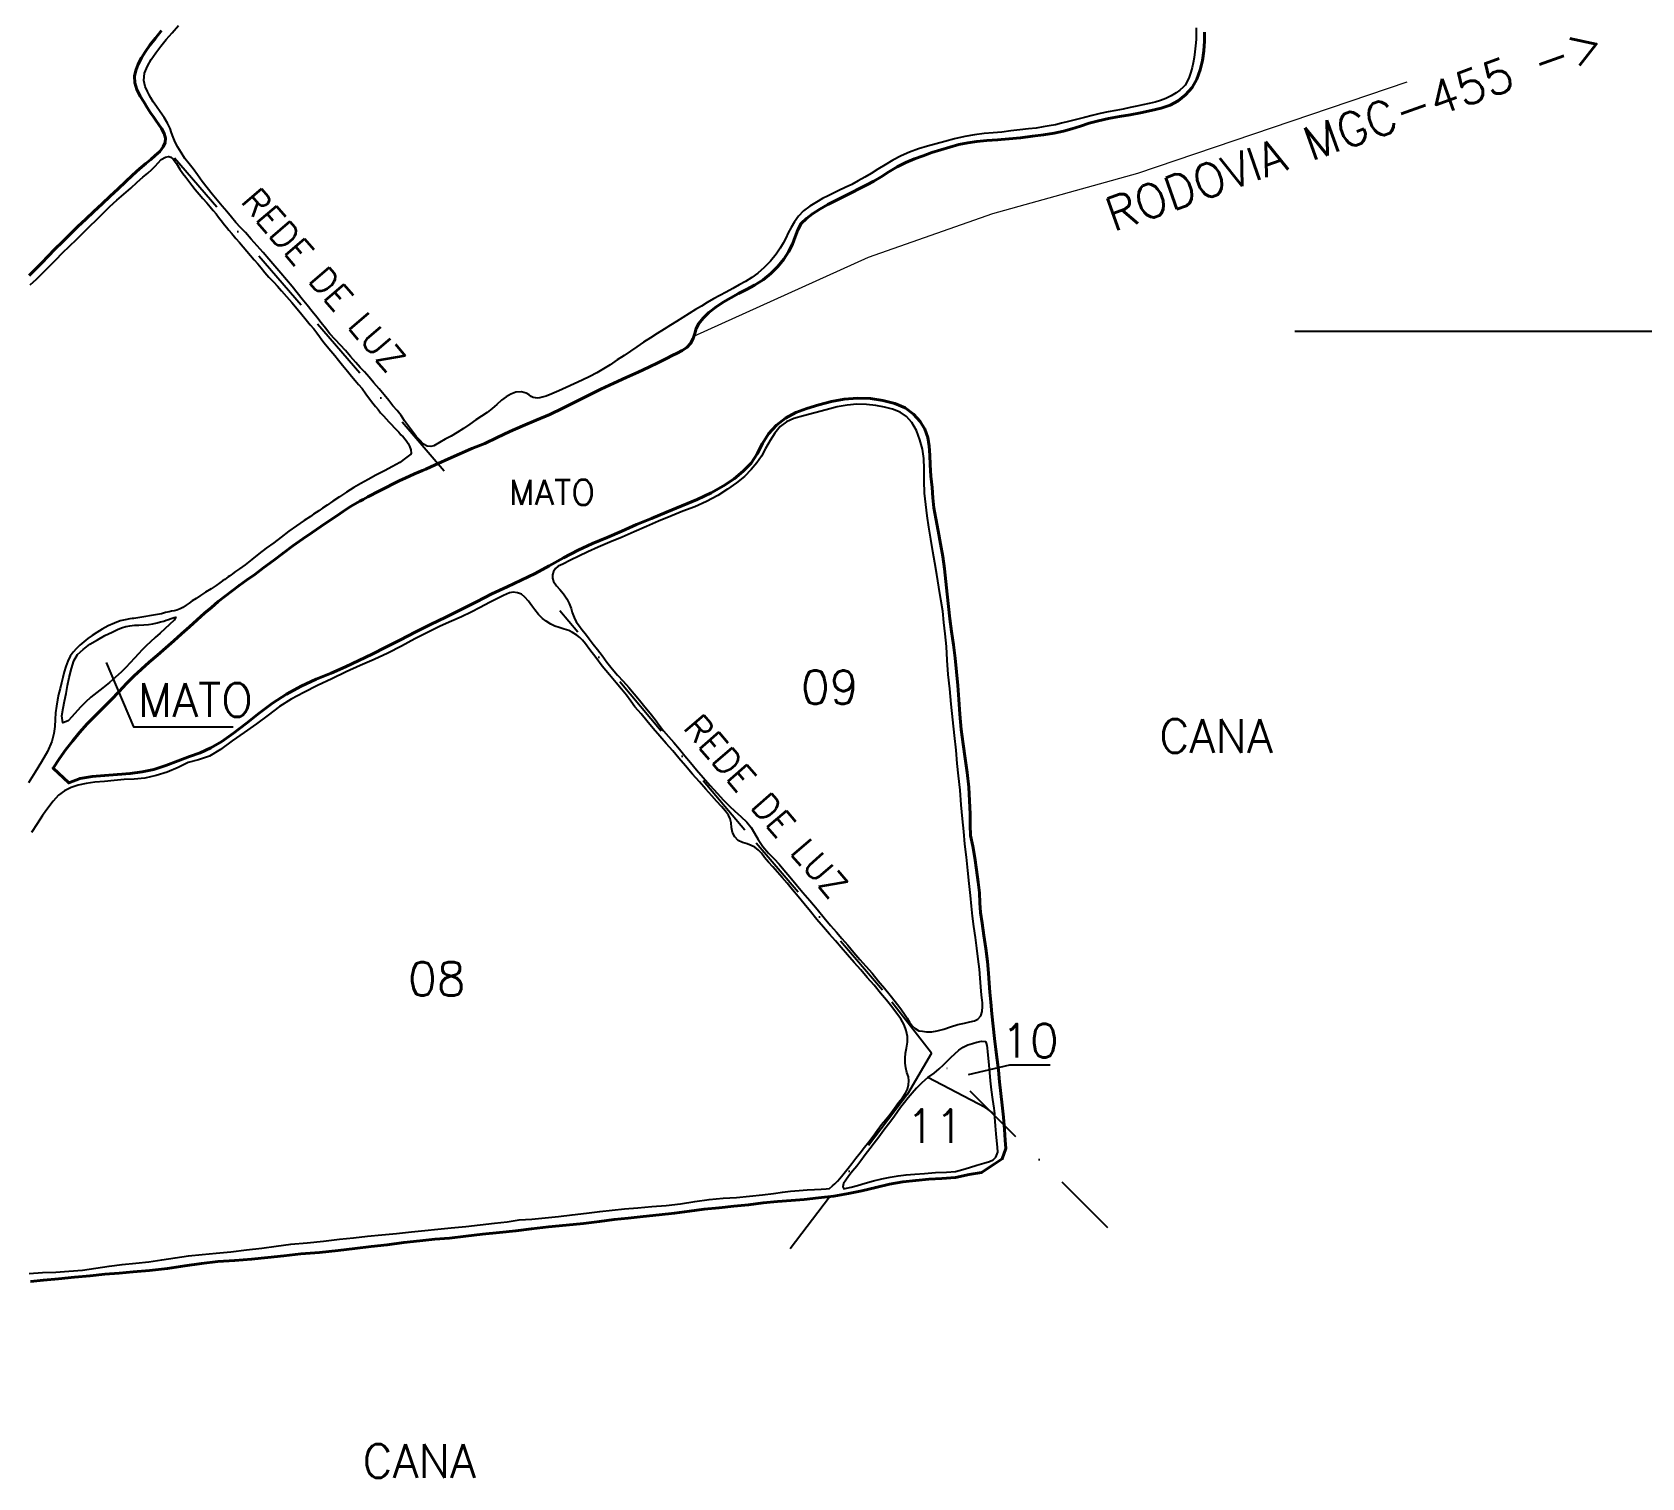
# Model space of a CAD drawing. Header units: inches. Extents: x 752207 to 755177, y 7820271 to 7822371.
# Drawn here: x 753943 to 754566, y 7821256 to 7821816 of the extents above; entities that cross this region are included whole.
import ezdxf
from ezdxf.enums import TextEntityAlignment as Align

# ---------------------------------------------------------------- set-up
doc = ezdxf.new("R2010")
doc.units = ezdxf.units.IN
doc.header["$MEASUREMENT"] = 0
doc.linetypes.add('DASHDOT', pattern=[1, 0.5, -0.25, 0, -0.25])
doc.linetypes.add('LIN0', pattern=[0])
doc.layers.add('0114001078', color=1, linetype='Continuous', lineweight=40)
for name, color, linetype in [('0114001078001', 5, 'Continuous'), ('0114001078002', 5, 'Continuous'), ('0114001078008', 5, 'Continuous'), ('0114001078009', 5, 'Continuous'), ('0114001078010', 5, 'Continuous'), ('0114001078011', 5, 'Continuous'), ('ESTRADA', 1, 'LIN0'), ('MATO', 3, 'Continuous'), ('REDE_DE_LUZ', 6, 'DASHDOT'), ('TEXTO', 7, 'Continuous')]:
    doc.layers.add(name, color=color, linetype=linetype)
doc.styles.add('SIMPLEX', font='simplex', dxfattribs={"height": 0.2})

msp = doc.modelspace()

# ---------------------------------------------------------------- linework, layer by layer
at = {"color": 8}
msp.add_lwpolyline([(754431.42, 7821700), (754597.42, 7821700)], dxfattribs=at)
at = {"elevation": 652.41}
msp.add_lwpolyline([(754305.15, 7821412.2), (754321.17, 7821416.03)], dxfattribs=at)
at = {"layer": '0114001078'}
for points in [[(753941.43, 7821721.57), (753943.85, 7821724.05), (753946.28, 7821726.51), (753948.75, 7821729.09), (753951.4, 7821731.85), (753954.28, 7821734.66), (753957.23, 7821737.55), (753960.23, 7821740.53), (753963.32, 7821743.48), (753966.46, 7821746.42), (753969.62, 7821749.37), (753972.77, 7821752.32), (753975.85, 7821755.17), (753978.73, 7821757.88), (753981.42, 7821760.48), (753984.16, 7821762.89), (753986.6, 7821764.98), (753988.46, 7821766.58), (753990.2, 7821768.09), (753991.95, 7821769.67), (753993.28, 7821771.39), (753994.04, 7821773.06), (753994.22, 7821774.79), (753993.71, 7821776.58), (753992.62, 7821778.53), (753991.44, 7821780.2), (753990.58, 7821781.53), (753989.49, 7821783.01), (753988.45, 7821784.6), (753987.13, 7821786.63), (753985.78, 7821788.8), (753984.41, 7821791.07), (753983.12, 7821793.61), (753982.34, 7821796.19), (753982.25, 7821798.76), (753982.7, 7821801), (753983.61, 7821803.38), (753984.92, 7821805.9), (753986.39, 7821808.3), (753988.18, 7821810.82), (753990.29, 7821813.55), (753992.69, 7821816.41)], [(754396.46, 7821815.84), (754396.51, 7821812.28), (754396.24, 7821808.63), (754395.76, 7821804.91), (754394.84, 7821801.2), (754393.49, 7821797.68), (754391.68, 7821794.43), (754389.1, 7821791.52), (754386.24, 7821789.23), (754383.17, 7821787.6), (754379.68, 7821786.38), (754375.83, 7821785.43), (754371.76, 7821784.55), (754367.65, 7821783.83), (754363.52, 7821783.13), (754359.36, 7821782.34), (754355.39, 7821781.5), (754351.78, 7821780.57), (754348.44, 7821779.41), (754345.12, 7821778.38), (754341.84, 7821777.48), (754338.26, 7821776.7), (754334.19, 7821776.12), (754329.84, 7821775.53), (754325.31, 7821774.97), (754320.79, 7821774.49), (754316.36, 7821774.12), (754312.15, 7821773.82), (754308.4, 7821773.5), (754304.89, 7821773.02), (754301.36, 7821772.31), (754297.83, 7821771.29), (754294.34, 7821770.26), (754290.93, 7821769.19), (754287.6, 7821767.99), (754284.23, 7821766.78), (754280.83, 7821765.37), (754277.5, 7821763.66), (754274.33, 7821761.73), (754271.33, 7821759.82), (754268.48, 7821758.13), (754265.73, 7821756.69), (754262.92, 7821755.27), (754259.94, 7821753.75), (754256.84, 7821752.19), (754253.75, 7821750.65), (754250.69, 7821749.05), (754247.54, 7821747.31), (754244.71, 7821745.54), (754242.38, 7821743.74), (754240.36, 7821741.74), (754239, 7821739.33), (754238.05, 7821736.57), (754236.93, 7821733.72), (754235.46, 7821730.81), (754233.59, 7821727.91), (754231.29, 7821725.08), (754228.63, 7821722.35), (754225.61, 7821719.92), (754222.3, 7821717.9), (754219.11, 7821716.23), (754216.04, 7821714.63), (754213.1, 7821713.02), (754210.17, 7821711.26), (754207.28, 7821709.35), (754204.58, 7821707.27), (754202.34, 7821705.1), (754200.73, 7821702.99), (754199.7, 7821701.04), (754199.12, 7821699.15), (754198.52, 7821697.22), (754197.52, 7821695.34), (754196.02, 7821693.74), (754194.21, 7821692.53), (754192.32, 7821691.59), (754190.42, 7821690.67), (754188.12, 7821689.5), (754185.1, 7821687.96), (754181.39, 7821686.17), (754177.15, 7821684.19), (754172.61, 7821682.08), (754167.78, 7821679.87), (754162.79, 7821677.55), (754157.83, 7821675.1), (754152.96, 7821672.67), (754148.04, 7821670.26), (754142.96, 7821667.85), (754137.68, 7821665.53), (754132.5, 7821663.36), (754127.52, 7821661.15), (754122.68, 7821658.83), (754117.78, 7821656.62), (754112.84, 7821654.56), (754108.17, 7821652.59), (754103.78, 7821650.67), (754099.81, 7821648.87), (754096.88, 7821647.52), (754094.95, 7821646.68), (754093.68, 7821646.14), (754090.59, 7821644.84), (754086.96, 7821643.15), (754084.91, 7821642.19), (754077.06, 7821638.25), (754072.49, 7821635.85), (754070.77, 7821634.94), (754069.38, 7821634.18), (754065.88, 7821632.12), (754063.15, 7821630.4), (754060.51, 7821628.58), (754057.6, 7821626.6), (754054.4, 7821624.44), (754051.01, 7821622.1), (754047.37, 7821619.63), (754043.55, 7821616.95), (754039.71, 7821614.16), (754036, 7821611.3), (754032.3, 7821608.49), (754028.78, 7821605.88), (754025.6, 7821603.66), (754022.66, 7821601.63), (754019.95, 7821599.51), (754017.33, 7821597.41), (754014.64, 7821595.33), (754011.98, 7821593.1), (754009.35, 7821590.86), (754006.47, 7821588.31), (754003.45, 7821585.59), (754000.45, 7821582.88), (753997.41, 7821580.2), (753994.29, 7821577.44), (753991.09, 7821574.66), (753987.89, 7821571.93), (753984.85, 7821569.15), (753981.89, 7821566.53), (753979.13, 7821563.68), (753976.28, 7821560.54), (753973.15, 7821557.36), (753970.04, 7821554.22), (753966.98, 7821551.14), (753963.89, 7821548.01), (753960.95, 7821544.72), (753958.24, 7821541.36), (753955.61, 7821538.02), (753953.1, 7821534.56), (753950.65, 7821530.91), (753956.72, 7821525.17), (753961.13, 7821526.86), (753965.74, 7821527.56), (753970.61, 7821527.95), (753975.55, 7821528.44), (753980.53, 7821528.74), (753985.15, 7821529.39), (753989.65, 7821530.34), (753994.28, 7821531.86), (753999.08, 7821533.67), (754003.54, 7821535.42), (754007.56, 7821536.83), (754011.69, 7821538.67), (754015.99, 7821541.17), (754020.59, 7821544.35), (754025.47, 7821548.15), (754030.48, 7821552.15), (754035.65, 7821556.02), (754041.11, 7821559.5), (754046.77, 7821562.56), (754052.57, 7821565.26), (754058.37, 7821567.62), (754063.84, 7821570.06), (754069.04, 7821572.57), (754074.18, 7821575.02), (754079.53, 7821577.68), (754085.14, 7821580.55), (754090.91, 7821583.53), (754096.81, 7821586.48), (754102.76, 7821589.33), (754108.68, 7821592.25), (754114.63, 7821595.28), (754120.58, 7821598.35), (754126.43, 7821601.01), (754131.93, 7821603.58), (754137.3, 7821606.27), (754142.8, 7821609.15), (754148.33, 7821612.26), (754153.94, 7821615.26), (754159.58, 7821617.82), (754165.23, 7821620.16), (754170.89, 7821622.6), (754176.55, 7821625.19), (754182.33, 7821627.58), (754188.18, 7821630.02), (754194.13, 7821632.45), (754200.01, 7821634.88), (754205.47, 7821637.41), (754210.23, 7821640.2), (754214.34, 7821642.84), (754217.86, 7821645.81), (754220.99, 7821648.94), (754223.34, 7821652.62), (754225.37, 7821656.55), (754227.72, 7821660.35), (754230.72, 7821663.69), (754234.3, 7821666.42), (754238.31, 7821668.57), (754242.57, 7821670.16), (754247.15, 7821671.51), (754252.01, 7821672.83), (754257.01, 7821673.77), (754262.13, 7821674.13), (754267.17, 7821674.04), (754272, 7821673.26), (754276.54, 7821672.11), (754280.56, 7821670.37), (754283.85, 7821667.95), (754286.41, 7821665.06), (754288.22, 7821662.11), (754289.41, 7821658.94), (754289.92, 7821655.56), (754290.15, 7821652.08), (754290.23, 7821648.26), (754290.56, 7821643.91), (754291, 7821639.49), (754291.3, 7821635.57), (754291.73, 7821631.68), (754292.46, 7821627.47), (754293.37, 7821622.7), (754294.27, 7821617.76), (754295.19, 7821612.8), (754295.76, 7821607.97), (754296.3, 7821603.14), (754296.89, 7821598.18), (754297.31, 7821593.46), (754297.86, 7821588.64), (754298.58, 7821583.78), (754299.36, 7821578.61), (754299.95, 7821573.42), (754300.47, 7821568.21), (754300.92, 7821562.92), (754301.32, 7821557.43), (754301.78, 7821551.73), (754302.32, 7821545.87), (754303, 7821540.17), (754303.8, 7821534.65), (754304.61, 7821529.23), (754305.26, 7821523.52), (754305.53, 7821518.14), (754305.8, 7821513.13), (754305.77, 7821508.78), (754305.94, 7821504.79), (754306.79, 7821500.7), (754307.62, 7821496.17), (754308.25, 7821491.44), (754308.91, 7821486.75), (754309.34, 7821482.55), (754309.48, 7821478.66), (754309.73, 7821474.97), (754310.43, 7821470.84), (754311.09, 7821466.08), (754311.79, 7821461.08), (754312.42, 7821456.05), (754312.85, 7821451.49), (754313.1, 7821447.58), (754313.36, 7821444.08), (754313.75, 7821440.19), (754314.16, 7821435.77), (754314.69, 7821431.01), (754315.24, 7821426.24), (754315.7, 7821421.94), (754316.19, 7821417.98), (754316.68, 7821413.89), (754317.18, 7821409.42), (754317.65, 7821404.92), (754318.12, 7821400.35), (754318.6, 7821395.69), (754319.05, 7821390.96), (754319.34, 7821386.86), (754319.53, 7821383.56), (754318.18, 7821379.55), (754315.41, 7821377.78), (754310.21, 7821374.29), (754305.33, 7821373.46), (754300.04, 7821372.4), (754294.77, 7821371.91), (754289.69, 7821371.66), (754284.67, 7821371.26), (754279.67, 7821370.65), (754274.53, 7821369.79), (754269.23, 7821368.49), (754263.86, 7821367.15), (754258.67, 7821366.15), (754252.93, 7821365.16), (754247.06, 7821364.52), (754241.48, 7821363.9), (754236.43, 7821363.47), (754231.22, 7821363.09), (754225.6, 7821362.51), (754219.91, 7821361.82), (754214.25, 7821361.22), (754208.52, 7821360.65), (754202.78, 7821360.05), (754197.08, 7821359.33), (754191.3, 7821358.57), (754185.29, 7821357.88), (754179.11, 7821357.25), (754173.31, 7821356.59), (754167.92, 7821356.04), (754162.3, 7821355.37), (754156.04, 7821354.61), (754149.36, 7821353.92), (754142.5, 7821353.25), (754135.97, 7821352.52), (754129.79, 7821351.7), (754123.56, 7821351.09), (754116.98, 7821350.36), (754110.45, 7821349.6), (754104.2, 7821348.93), (754098.44, 7821348.44), (754092.73, 7821347.87), (754086.52, 7821347.13), (754080.03, 7821346.33), (754073.82, 7821345.6), (754067.54, 7821344.88), (754060.99, 7821344.13), (754053.85, 7821343.37), (754046.64, 7821342.76), (754040.03, 7821342.09), (754033.79, 7821341.36), (754027.54, 7821340.68), (754020.98, 7821340.25), (754014.41, 7821339.77), (754008.11, 7821339.11), (754001.7, 7821338.18), (753994.94, 7821337.16), (753988.02, 7821336.39), (753981.73, 7821335.84), (753976.26, 7821335.38), (753970.73, 7821334.88), (753965.01, 7821334.34), (753958.92, 7821333.73), (753952.72, 7821333.11), (753946.9, 7821332.64), (753941.98, 7821332.03)]]:
    msp.add_lwpolyline(points, dxfattribs=at)
at = {"layer": '0114001078001'}
msp.add_lwpolyline([(754393.25, 7821817.44), (754393.26, 7821815.25), (754393.21, 7821812.99), (754393.05, 7821810.58), (754392.81, 7821808.21), (754392.52, 7821805.97), (754392.13, 7821803.95), (754391.72, 7821802.12), (754391.21, 7821800.39), (754390.54, 7821798.46), (754389.75, 7821796.66), (754388.99, 7821795.35), (754388.17, 7821794.5), (754386.99, 7821793.41), (754385.46, 7821792.31), (754383.61, 7821791.17), (754381.55, 7821790.2), (754379.48, 7821789.41), (754377.34, 7821788.78), (754375.05, 7821788.22), (754372.66, 7821787.67), (754370.23, 7821787.13), (754367.71, 7821786.6), (754365.01, 7821786.05), (754362.14, 7821785.51), (754359.17, 7821784.93), (754356.09, 7821784.35), (754353.01, 7821783.59), (754349.97, 7821782.8), (754346.94, 7821781.98), (754343.86, 7821781.24), (754341.17, 7821780.56), (754338.74, 7821779.94), (754336.39, 7821779.51), (754334.06, 7821779.15), (754331.34, 7821778.68), (754328.34, 7821778.35), (754325.02, 7821778.03), (754321.52, 7821777.57), (754318.02, 7821777.15), (754314.64, 7821776.79), (754311.17, 7821776.65), (754307.47, 7821776.13), (754303.66, 7821775.38), (754299.75, 7821774.48), (754296, 7821773.54), (754292.58, 7821772.53), (754289.24, 7821771.66), (754285.76, 7821770.71), (754282.26, 7821769.36), (754278.99, 7821767.89), (754275.82, 7821766.25), (754272.8, 7821764.49), (754270.02, 7821762.74), (754267.45, 7821761.13), (754264.93, 7821759.66), (754262.43, 7821758.22), (754259.91, 7821756.87), (754257.33, 7821755.67), (754254.92, 7821754.56), (754252.81, 7821753.55), (754250.78, 7821752.51), (754248.61, 7821751.37), (754246.2, 7821750.03), (754243.64, 7821748.49), (754241.25, 7821746.65), (754239.24, 7821744.53), (754237.68, 7821742.34), (754236.4, 7821740.21), (754235.34, 7821738.15), (754234.38, 7821736.12), (754233.35, 7821734.13), (754232.17, 7821732.14), (754230.6, 7821729.81), (754228.4, 7821727.16), (754226.02, 7821724.67), (754223.59, 7821722.54), (754221.18, 7821720.81), (754218.81, 7821719.34), (754216.37, 7821717.98), (754213.84, 7821716.6), (754211.3, 7821715.18), (754208.84, 7821713.83), (754206.42, 7821712.53), (754203.93, 7821711.14), (754201.69, 7821709.73), (754199.41, 7821708.41), (754196.93, 7821706.93), (754194.49, 7821705.33), (754192.1, 7821703.79), (754189.69, 7821702.34), (754187.27, 7821700.77), (754184.63, 7821699.09), (754181.95, 7821697.41), (754179.32, 7821695.73), (754176.69, 7821694.04), (754174.2, 7821692.3), (754171.73, 7821690.64), (754169.1, 7821688.9), (754166.43, 7821687.07), (754163.75, 7821685.44), (754161.23, 7821683.9), (754158.51, 7821682.54), (754155.51, 7821681.09), (754152.38, 7821679.66), (754149.33, 7821678.18), (754146.43, 7821676.91), (754143.74, 7821675.81), (754141.62, 7821674.9), (754140.09, 7821674.45), (754139.13, 7821674.18), (754138.22, 7821674.14), (754137.42, 7821674.19), (754136.56, 7821674.42), (754135.81, 7821674.7), (754134.96, 7821675.42), (754133.88, 7821676), (754132.01, 7821676.55), (754129.9, 7821676.4), (754127.86, 7821675.66), (754126.07, 7821674.65), (754124.24, 7821673.28), (754122.46, 7821671.7), (754120.72, 7821670.09), (754118.68, 7821668.61), (754116.58, 7821667.19), (754114.36, 7821665.68), (754112.05, 7821664.03), (754109.64, 7821662.34), (754107.17, 7821660.81), (754104.77, 7821659.45), (754102.5, 7821658.19), (754098.12, 7821655.62), (754096.96, 7821655.41), (754095.51, 7821655.48), (754094.1, 7821656.36), (754092.64, 7821657.83), (754091.28, 7821659.31), (754089.79, 7821661.18), (754088.29, 7821663.23), (754086.79, 7821665.37), (754085.5, 7821667.4), (754083.94, 7821669.29), (754082.23, 7821671.17), (754080.65, 7821673.21), (754078.87, 7821675.42), (754076.87, 7821677.71), (754074.91, 7821680.02), (754073.08, 7821682.24), (754071.22, 7821684.28), (754069.54, 7821686.04), (754067.91, 7821687.89), (754065.88, 7821690.29), (754063.92, 7821692.56), (754061.99, 7821694.69), (754059.84, 7821696.83), (754057.87, 7821698.96), (754056.16, 7821701.16), (754054.46, 7821703.33), (754052.79, 7821705.44), (754051, 7821707.72), (754049.08, 7821710.1), (754047.11, 7821712.46), (754045.17, 7821714.84), (754043.19, 7821717.39), (754041.04, 7821719.9), (754038.85, 7821722.47), (754036.54, 7821725.24), (754034.25, 7821727.92), (754031.96, 7821730.46), (754029.65, 7821733.03), (754027.33, 7821735.65), (754025.13, 7821738.2), (754023.23, 7821740.18), (754021.44, 7821742.09), (754019.71, 7821744.2), (754017.89, 7821746.41), (754016.11, 7821748.51), (754014.25, 7821750.78), (754012.32, 7821753.16), (754010.39, 7821755.59), (754008.45, 7821758.04), (754006.57, 7821760.59), (754004.96, 7821762.85), (754003.4, 7821764.81), (754001.68, 7821766.97), (754000.2, 7821769.23), (753999.02, 7821771.36), (753997.97, 7821773.29), (753997.2, 7821775.19), (753996.5, 7821776.86), (753995.95, 7821778.52), (753995.02, 7821780.54), (753993.67, 7821782.79), (753992.19, 7821784.95), (753990.65, 7821786.98), (753989.37, 7821788.89), (753988.48, 7821790.44), (753987.88, 7821791.53), (753987.2, 7821792.85), (753986.32, 7821794.78), (753985.83, 7821797.13), (753986.04, 7821799.91), (753987.19, 7821802.62), (753988.67, 7821805.21), (753990.44, 7821807.83), (753992.37, 7821810.41), (753994.45, 7821812.96), (753996.72, 7821815.6), (753999.28, 7821818.38)], dxfattribs=at)
at = {"layer": '0114001078002'}
msp.add_lwpolyline([(753941.81, 7821717.97), (753944.21, 7821720.25), (753946.64, 7821722.64), (753949.11, 7821725.13), (753951.73, 7821727.73), (753954.38, 7821730.36), (753957.07, 7821732.92), (753959.69, 7821735.54), (753962.34, 7821738.08), (753964.92, 7821740.65), (753967.54, 7821743.21), (753970.11, 7821745.79), (753972.69, 7821748.3), (753975.31, 7821750.77), (753978.03, 7821753.15), (753980.75, 7821755.48), (753983.26, 7821757.7), (753985.44, 7821759.67), (753987.34, 7821761.28), (753988.96, 7821762.69), (753990.23, 7821763.98), (753991.32, 7821765.24), (753992.54, 7821766.58), (753994.22, 7821767.48), (753995.33, 7821767.65), (753995.53, 7821767.63), (753996.27, 7821767.43), (753997.2, 7821766.68), (753998.49, 7821764.97), (753999.74, 7821762.84), (754000.92, 7821761.14), (754002.09, 7821759.62), (754003.28, 7821758.12), (754004.41, 7821756.6), (754005.73, 7821754.97), (754007.25, 7821753.14), (754008.66, 7821751.44), (754010.16, 7821749.78), (754011.49, 7821748.18), (754012.7, 7821746.75), (754013.78, 7821745.44), (754014.75, 7821744.22), (754015.78, 7821742.87), (754017.06, 7821741.24), (754017.83, 7821740.31), (754018.77, 7821739.15), (754019.76, 7821738), (754020.45, 7821737.22), (754021.43, 7821735.98), (754022.9, 7821734.39), (754024.3, 7821732.71), (754025.71, 7821731.02), (754027.12, 7821729.34), (754028.51, 7821727.63), (754029.9, 7821726.06), (754031.18, 7821724.52), (754032.65, 7821722.81), (754034.2, 7821720.99), (754035.95, 7821719.13), (754037.53, 7821717.42), (754039.16, 7821715.61), (754041.01, 7821713.51), (754043.06, 7821711.16), (754045.12, 7821708.7), (754046.96, 7821706.46), (754048.64, 7821704.4), (754050.17, 7821702.55), (754051.59, 7821700.9), (754052.78, 7821699.37), (754053.86, 7821697.98), (754054.7, 7821696.75), (754055.68, 7821695.55), (754056.83, 7821694.1), (754058.2, 7821692.47), (754059.7, 7821690.65), (754061.19, 7821688.85), (754062.78, 7821686.89), (754064.63, 7821684.63), (754066.17, 7821682.68), (754067.64, 7821680.93), (754068.98, 7821679.44), (754070.36, 7821677.85), (754071.81, 7821675.83), (754073.18, 7821673.88), (754074.46, 7821672.17), (754075.47, 7821670.9), (754076.51, 7821669.71), (754077.5, 7821668.48), (754078.64, 7821667.23), (754079.64, 7821666.09), (754080.73, 7821664.93), (754081.75, 7821663.87), (754082.69, 7821662.8), (754083.56, 7821661.96), (754084.53, 7821660.9), (754085.38, 7821659.97), (754086.16, 7821659.09), (754086.98, 7821658.27), (754087.63, 7821657.36), (754088.2, 7821656.6), (754088.68, 7821655.54), (754089.17, 7821654.1), (754089.33, 7821652.83), (754089.25, 7821652.44), (754087.14, 7821650.9), (754084.9, 7821649.21), (754082.1, 7821647.59), (754078.93, 7821646.01), (754075.66, 7821644.27), (754072.66, 7821642.6), (754069.89, 7821641.13), (754067.06, 7821639.56), (754064.23, 7821637.74), (754061.51, 7821635.93), (754059.01, 7821634.25), (754056.77, 7821632.71), (754054.94, 7821631.46), (754053.55, 7821630.49), (754052.51, 7821629.88), (754051.53, 7821629.15), (754050.3, 7821628.31), (754047.92, 7821626.69), (754044.98, 7821624.74), (754041.94, 7821622.61), (754039, 7821620.34), (754036.16, 7821618.1), (754033.2, 7821615.98), (754030.31, 7821613.8), (754027.58, 7821611.65), (754025.02, 7821609.63), (754022.91, 7821608.06), (754021.3, 7821606.97), (754020.2, 7821606.05), (754019.54, 7821605.64), (754019.05, 7821605.35), (754018.5, 7821604.87), (754017.86, 7821604.46), (754017.17, 7821603.9), (754016.28, 7821603.33), (754015.2, 7821602.65), (754013.81, 7821601.64), (754011.9, 7821600.33), (754009.72, 7821598.95), (754007.77, 7821597.68), (754006.05, 7821596.6), (754004.58, 7821595.65), (754003.37, 7821594.79), (754002.2, 7821593.99), (754000.94, 7821593.09), (753999.83, 7821592.49), (753998.63, 7821592.04), (753997.49, 7821591.79), (753996.57, 7821591.58), (753995.56, 7821591.4), (753994.15, 7821591.06), (753992.62, 7821590.61), (753981.98, 7821588.86), (753981.25, 7821588.76), (753980.38, 7821588.61), (753978.63, 7821588.29), (753976.67, 7821587.84), (753974.45, 7821587.02), (753972.02, 7821585.92), (753969.66, 7821584.62), (753967.61, 7821583.38), (753965.79, 7821582.25), (753964.15, 7821581), (753962.54, 7821579.75), (753961.08, 7821578.5), (753959.7, 7821577.2), (753958.45, 7821575.81), (753957.34, 7821574.2), (753956.38, 7821572.25), (753955.61, 7821570.25), (753954.99, 7821568.18), (753954.49, 7821565.99), (753953.93, 7821563.86), (753953.4, 7821561.65), (753952.8, 7821559.42), (753952.35, 7821557.29), (753951.98, 7821554.9), (753951.67, 7821552.32), (753951.45, 7821549.67), (753951.3, 7821546.98), (753950.96, 7821544.21), (753950.15, 7821541.12), (753948.52, 7821537.34), (753946.15, 7821533.32), (753943.69, 7821529.3), (753941.15, 7821525.2)], dxfattribs=at)
at = {"layer": '0114001078008', "elevation": 652.76}
msp.add_lwpolyline([(753941.35, 7821335.13), (753946.57, 7821335.6), (753951.68, 7821335.76), (753956.8, 7821336.04), (753962, 7821336.53), (753967.21, 7821337.26), (753972.42, 7821338.05), (753977.48, 7821338.71), (753982.67, 7821339.25), (753987.78, 7821339.71), (753992.8, 7821340.52), (753997.92, 7821341.31), (754003.13, 7821341.99), (754008.42, 7821342.57), (754013.79, 7821343.08), (754019.51, 7821343.63), (754025.52, 7821344.32), (754031.44, 7821345.05), (754037.07, 7821345.71), (754042.73, 7821346.49), (754049.05, 7821347.12), (754055.41, 7821347.72), (754061.59, 7821348.42), (754067.05, 7821349), (754072.4, 7821349.65), (754077.92, 7821350.11), (754083.69, 7821350.63), (754089.42, 7821351.26), (754094.58, 7821351.81), (754099.6, 7821352.41), (754104.82, 7821352.88), (754110.49, 7821353.43), (754116.09, 7821354.03), (754121.52, 7821354.65), (754126.44, 7821355.25), (754131.17, 7821355.91), (754136.1, 7821356.19), (754141.24, 7821356.71), (754146.42, 7821357.25), (754151.65, 7821357.92), (754157.15, 7821358.5), (754162.34, 7821359.17), (754167.13, 7821359.68), (754171.97, 7821360.18), (754177.1, 7821360.62), (754182.47, 7821361.09), (754188.01, 7821361.58), (754193.58, 7821362.2), (754199.18, 7821363.01), (754204.73, 7821363.78), (754210.13, 7821364.31), (754215.3, 7821364.61), (754220.38, 7821365.07), (754225.3, 7821365.63), (754229.66, 7821366.22), (754233.14, 7821366.7), (754236.24, 7821367.08), (754239.54, 7821367.38), (754242.62, 7821367.61), (754245.5, 7821367.77), (754248.01, 7821367.86), (754249.95, 7821368), (754251.32, 7821368.14), (754252.39, 7821369.1), (754253.38, 7821369.94), (754254.36, 7821370.96), (754255.35, 7821372.02), (754256.48, 7821373.37), (754258.46, 7821375.96), (754260, 7821377.81), (754261.55, 7821379.84), (754263.18, 7821381.93), (754264.84, 7821384.05), (754266.5, 7821386.15), (754268.14, 7821388.33), (754269.79, 7821390.57), (754271.49, 7821392.83), (754273.16, 7821394.86), (754274.75, 7821396.89), (754276.4, 7821399.19), (754278.04, 7821401.38), (754279.52, 7821403.26), (754280.74, 7821405.07), (754281.49, 7821406.57), (754281.88, 7821408.25), (754282.06, 7821409.83), (754281.84, 7821411.37), (754281.3, 7821412.96), (754280.91, 7821414.83), (754280.6, 7821416.64), (754280.58, 7821418.55), (754280.7, 7821420.46), (754281.08, 7821422.47), (754281.46, 7821424.71), (754281.44, 7821426.99), (754281, 7821429.27), (754280.14, 7821431.46), (754278.85, 7821433.73), (754277.2, 7821435.97), (754275.38, 7821438.4), (754273.35, 7821441.06), (754271.01, 7821443.79), (754268.53, 7821446.77), (754265.9, 7821449.83), (754263.37, 7821452.74), (754260.83, 7821455.62), (754258.28, 7821458.55), (754255.81, 7821461.4), (754253.63, 7821464.05), (754251.24, 7821466.61), (754248.94, 7821469.27), (754246.45, 7821472.28), (754243.94, 7821475.34), (754241.5, 7821478.36), (754239.12, 7821481.12), (754236.92, 7821483.8), (754234.87, 7821486.32), (754232.92, 7821488.56), (754231.15, 7821490.59), (754229.31, 7821492.59), (754227.68, 7821494.42), (754226.1, 7821496.3), (754224.94, 7821497.93), (754223.74, 7821499.12), (754222.38, 7821500.21), (754220.93, 7821500.95), (754219.36, 7821501.61), (754217.6, 7821502.13), (754215.97, 7821502.83), (754214.59, 7821504.31), (754213.79, 7821505.98), (754213.38, 7821507.92), (754213.26, 7821509.72), (754212.83, 7821511.26), (754212.19, 7821512.67), (754211.04, 7821514.22), (754209.43, 7821515.99), (754207.72, 7821517.9), (754205.69, 7821520.19), (754203.39, 7821522.76), (754200.92, 7821525.55), (754198.3, 7821528.58), (754195.59, 7821531.69), (754193.01, 7821534.7), (754190.6, 7821537.62), (754188.05, 7821540.46), (754185.55, 7821543.29), (754182.97, 7821546.25), (754180.54, 7821549.14), (754178.4, 7821551.88), (754177.26, 7821553.13), (754175.89, 7821554.64), (754174.42, 7821556.79), (754172.65, 7821559.13), (754170.76, 7821561.45), (754168.7, 7821563.89), (754166.12, 7821566.94), (754163.33, 7821570.28), (754160.8, 7821573.71), (754158.49, 7821576.67), (754156.87, 7821578.97), (754155.63, 7821580.43), (754154.64, 7821581.5), (754153.45, 7821582.41), (754151.84, 7821583.4), (754150.31, 7821584.19), (754148.51, 7821584.69), (754146.62, 7821585.27), (754144.96, 7821585.8), (754143.35, 7821586.65), (754141.65, 7821587.71), (754140.19, 7821588.8), (754138.66, 7821590.35), (754137.24, 7821592.13), (754136.06, 7821593.68), (754134.74, 7821595.56), (754133.36, 7821597), (754132.02, 7821598.16), (754130.48, 7821598.8), (754128.85, 7821599.01), (754127.4, 7821598.8), (754125.09, 7821597.67), (754122.79, 7821596.53), (754119.69, 7821594.98), (754116.06, 7821593.05), (754112.52, 7821591.23), (754108.83, 7821589.5), (754104.98, 7821587.71), (754100.61, 7821585.86), (754095.87, 7821583.54), (754090.79, 7821580.89), (754085.53, 7821578.15), (754080.34, 7821575.32), (754074.97, 7821572.9), (754069.58, 7821570.64), (754064.14, 7821568.16), (754058.59, 7821565.47), (754053.09, 7821562.86), (754047.74, 7821560.18), (754042.8, 7821557.52), (754038.29, 7821554.67), (754033.94, 7821551.38), (754029.49, 7821547.97), (754024.72, 7821544.71), (754020.03, 7821541.47), (754015.53, 7821538.14), (754011.17, 7821535.52), (754006.94, 7821534.12), (754002.93, 7821532.98), (753999.06, 7821531.17), (753994.89, 7821529.35), (753990.53, 7821527.97), (753986.21, 7821527.02), (753982.1, 7821526.63), (753978.17, 7821526.41), (753974.37, 7821526.08), (753970.59, 7821525.73), (753966.89, 7821525.38), (753963.43, 7821524.97), (753960.4, 7821524.29), (753957.68, 7821523.36), (753955.09, 7821522.13), (753952.75, 7821520.36), (753950.65, 7821518.07), (753948.64, 7821515.41), (753946.56, 7821512.52), (753944.45, 7821509.34), (753942.28, 7821505.94)], dxfattribs=at)
at = {"layer": '0114001078009', "elevation": 652.76}
msp.add_lwpolyline([(754310.48, 7821439.94), (754310.37, 7821440.96), (754310.19, 7821443.01), (754309.84, 7821446.19), (754309.57, 7821449.5), (754309.31, 7821453), (754308.85, 7821456.95), (754308.35, 7821461.15), (754307.84, 7821465.3), (754307.21, 7821469.48), (754306.72, 7821473.58), (754306.33, 7821477.42), (754305.89, 7821481.52), (754305.35, 7821486.17), (754304.83, 7821491.26), (754304.3, 7821496.45), (754303.74, 7821501.41), (754303.27, 7821506.31), (754302.81, 7821511.17), (754302.33, 7821516.62), (754301.84, 7821522.29), (754301.24, 7821527.85), (754300.78, 7821532.72), (754300.28, 7821537.8), (754299.69, 7821543.48), (754299.05, 7821549.61), (754298.45, 7821555.69), (754297.87, 7821561.56), (754297.28, 7821567.17), (754296.83, 7821572.61), (754296.62, 7821577.9), (754296.02, 7821582.89), (754295.58, 7821587.26), (754295.15, 7821591.66), (754294.46, 7821596.18), (754293.68, 7821600.99), (754292.91, 7821605.79), (754292.08, 7821610.3), (754291.31, 7821614.76), (754290.51, 7821619.47), (754289.75, 7821624.12), (754289.15, 7821628.52), (754288.56, 7821632.88), (754288.1, 7821637.37), (754287.89, 7821642.15), (754287.94, 7821646.69), (754287.87, 7821650.77), (754287.24, 7821654.34), (754286.25, 7821658.02), (754284.93, 7821661.58), (754283.22, 7821664.68), (754281.12, 7821667.01), (754278.7, 7821668.71), (754275.72, 7821669.86), (754272.55, 7821670.65), (754269.2, 7821671.28), (754265.57, 7821671.67), (754261.9, 7821671.73), (754258.19, 7821671.45), (754254.25, 7821670.72), (754250.03, 7821669.65), (754245.65, 7821668.44), (754241.28, 7821667.3), (754237.53, 7821666.27), (754234.62, 7821665.01), (754232.23, 7821663.12), (754230.17, 7821660.56), (754228.3, 7821657.66), (754226.57, 7821654.57), (754224.95, 7821651.63), (754223.14, 7821649.03), (754220.97, 7821646.43), (754218.4, 7821643.78), (754215.25, 7821641.34), (754211.78, 7821638.84), (754208, 7821636.37), (754203.71, 7821634.08), (754199.2, 7821632.09), (754194.56, 7821630.3), (754189.82, 7821628.44), (754185.1, 7821626.47), (754180.41, 7821624.41), (754175.69, 7821622.31), (754170.97, 7821620.3), (754166.28, 7821618.31), (754161.76, 7821616.39), (754157.68, 7821614.63), (754154.21, 7821612.97), (754150.99, 7821611.4), (754148.01, 7821609.8), (754146.18, 7821609.03), (754145.22, 7821608.21), (754144.44, 7821607.01), (754144, 7821605.71), (754143.99, 7821604.48), (754144.44, 7821603.12), (754145.63, 7821601.5), (754146.84, 7821600.06), (754148.24, 7821598.31), (754149.63, 7821596.36), (754150.53, 7821594.56), (754151.3, 7821592.64), (754151.71, 7821591.1), (754152.37, 7821589.19), (754153.22, 7821587.53), (754154.49, 7821585.88), (754155.43, 7821584.58), (754156.76, 7821582.8), (754158.22, 7821580.92), (754159.8, 7821578.91), (754161.47, 7821576.83), (754163.29, 7821574.48), (754165.13, 7821571.91), (754167.1, 7821569.37), (754169.26, 7821566.87), (754171.37, 7821564.51), (754173.55, 7821562.07), (754175.69, 7821559.62), (754177.76, 7821557.18), (754179.84, 7821554.66), (754181.9, 7821552.1), (754183.73, 7821549.73), (754185.32, 7821547.49), (754187.05, 7821545.25), (754188.96, 7821543.07), (754191.03, 7821540.74), (754193.17, 7821538.16), (754195.28, 7821535.61), (754197.5, 7821533.03), (754199.86, 7821530.21), (754202.42, 7821527.27), (754205.07, 7821524.2), (754207.78, 7821521.2), (754210.31, 7821518.52), (754212.55, 7821516.19), (754214.68, 7821514.15), (754216.96, 7821512.08), (754219.28, 7821509.94), (754220.98, 7821507.85), (754222.22, 7821505.63), (754223.61, 7821503.27), (754225.53, 7821500.58), (754227.7, 7821497.93), (754229.86, 7821495.78), (754231.78, 7821493.73), (754233.63, 7821491.51), (754235.96, 7821488.72), (754238.39, 7821485.78), (754240.99, 7821482.72), (754243.72, 7821479.55), (754246.48, 7821476.24), (754249.18, 7821472.87), (754251.68, 7821469.9), (754254, 7821467.35), (754256.09, 7821464.93), (754258.34, 7821462.27), (754260.66, 7821459.47), (754263.02, 7821456.82), (754265.38, 7821454.2), (754267.75, 7821451.47), (754270.14, 7821448.57), (754272.54, 7821445.65), (754274.81, 7821442.97), (754276.78, 7821440.47), (754278.53, 7821438.23), (754280.13, 7821435.97), (754281.35, 7821434.03), (754282.33, 7821432.48), (754283.31, 7821431.05), (754284.49, 7821430.04), (754285.88, 7821429.21), (754287.33, 7821429), (754288.86, 7821428.73), (754290.88, 7821428.76), (754293.02, 7821429.15), (754295.54, 7821429.79), (754298.18, 7821430.64), (754300.97, 7821431.54), (754303.56, 7821432.06), (754305.66, 7821432.59), (754307.39, 7821433.07), (754308.76, 7821433.71), (754309.83, 7821434.97), (754310.38, 7821436.69), (754310.51, 7821438.59)], close=True, dxfattribs=at)
at = {"layer": '0114001078010', "elevation": 652.41}
msp.add_lwpolyline([(754289.41, 7821411.03), (754291.84, 7821412.81), (754293.81, 7821414.49), (754295.42, 7821415.92), (754296.85, 7821417.36), (754298.23, 7821418.77), (754299.88, 7821420.23), (754301.34, 7821421.61), (754303.11, 7821422.76), (754304.82, 7821423.73), (754306.66, 7821424.27), (754308.37, 7821424.82), (754310.19, 7821425.18), (754311.7, 7821424.96), (754312.01, 7821424.31), (754312.21, 7821423.43), (754312.36, 7821422.56), (754312.49, 7821421), (754312.72, 7821418.53), (754313.02, 7821415.85), (754313.25, 7821413.07), (754313.54, 7821409.84), (754313.92, 7821406.29), (754314.43, 7821402.6), (754314.87, 7821399.2), (754315.21, 7821397.09), (754315.22, 7821396.6), (754314.25, 7821397.54), (754313.29, 7821398.32), (754312.26, 7821399.08), (754311.52, 7821399.5)], close=True, dxfattribs=at)
at = {"layer": '0114001078011', "elevation": 652.41}
msp.add_lwpolyline([(754289.41, 7821411.03), (754287.07, 7821409.05), (754284.99, 7821407), (754283.28, 7821405.01), (754281.78, 7821403.23), (754280.3, 7821401.41), (754278.82, 7821399.45), (754277.32, 7821397.41), (754275.78, 7821395.25), (754274.16, 7821393.05), (754272.35, 7821390.65), (754270.4, 7821388.02), (754268.63, 7821385.71), (754266.9, 7821383.42), (754265.11, 7821381.14), (754263.45, 7821378.87), (754261.84, 7821376.76), (754260.26, 7821374.77), (754258.77, 7821372.94), (754257.62, 7821371.39), (754256.67, 7821370.01), (754256.47, 7821368.78), (754256.87, 7821367.99), (754257.91, 7821368.24), (754259.73, 7821368.68), (754262.14, 7821369.32), (754265.08, 7821370.14), (754268.35, 7821371.09), (754271.59, 7821371.89), (754274.73, 7821372.47), (754277.86, 7821372.95), (754281, 7821373.37), (754284.34, 7821373.67), (754288.08, 7821373.96), (754292.28, 7821374.24), (754296.54, 7821374.37), (754300.12, 7821374.74), (754302.95, 7821375.45), (754305.53, 7821376.2), (754308.34, 7821377.09), (754311.09, 7821377.91), (754313.19, 7821378.56), (754314.65, 7821379.2), (754315.73, 7821380.17), (754316.47, 7821382.21), (754316.31, 7821384.16), (754316.1, 7821386.51), (754315.85, 7821389.26), (754315.57, 7821392.41), (754315.26, 7821395.76), (754315.22, 7821396.6), (754314.25, 7821397.54), (754313.29, 7821398.32), (754312.26, 7821399.08), (754311.52, 7821399.5)], close=True, dxfattribs=at)
at = {"layer": 'ESTRADA', "lineweight": 0}
msp.add_lwpolyline([(754198.82, 7821698.18), (754266.42, 7821728.65), (754314.51, 7821745.65), (754370.71, 7821761.27), (754474.94, 7821796.54)], dxfattribs=at)
at = {"layer": 'MATO'}
msp.add_lwpolyline([(753997.49, 7821588.14), (753995.75, 7821586.47), (753993.98, 7821584.83), (753992.11, 7821583.11), (753990.17, 7821581.42), (753988.36, 7821579.8), (753986.77, 7821578.18), (753985.18, 7821576.66), (753983.75, 7821575.07), (753982.24, 7821573.44), (753980.52, 7821571.67), (753978.8, 7821569.89), (753976.98, 7821568.08), (753974.88, 7821566.12), (753972.5, 7821564.04), (753969.99, 7821562), (753967.6, 7821560.12), (753965.31, 7821558.3), (753963.25, 7821556.36), (753961.31, 7821554.46), (753957.9, 7821550.76), (753956.53, 7821549.12), (753954.49, 7821548.4), (753954.11, 7821551.16), (753954.57, 7821554.07), (753955.07, 7821556.75), (753955.69, 7821559.75), (753956.29, 7821562.84), (753956.85, 7821565.92), (753957.77, 7821569.42), (753958.73, 7821572.46), (753960.14, 7821574.81), (753962.26, 7821576.83), (753964.94, 7821578.8), (753967.84, 7821580.56), (753970.76, 7821582.2), (753973.52, 7821583.57), (753975.57, 7821584.59), (753977.19, 7821585.24), (753978.79, 7821585.65), (753980.44, 7821585.97), (753982.18, 7821586.16), (753983.89, 7821586.26), (753985.81, 7821586.33), (753987.59, 7821586.51), (753989.29, 7821586.76), (753990.92, 7821587.11), (753992.29, 7821587.5), (753993.49, 7821587.76), (753994.42, 7821588.09), (753995.36, 7821588.47), (753996.44, 7821588.77), (753997.52, 7821589.14), (753998.14, 7821589.37)], close=True, dxfattribs=at)
at = {"layer": 'REDE_DE_LUZ', "ltscale": 50}
for points in [[(754102.09, 7821645.82), (754046.7, 7821710.16), (753991.31, 7821774.5)], [(754359.09, 7821352.91), (754290.79, 7821420.52), (754271.85, 7821444.85), (754218.47, 7821506.89), (754146.84, 7821591.83)], [(754290.79, 7821420.52), (754281.52, 7821404.62), (754230, 7821336.72)]]:
    msp.add_lwpolyline(points, dxfattribs=at)
at = {"layer": 'TEXTO', "color": 7}
msp.add_lwpolyline([(753971.16, 7821571.77), (753981.8, 7821546.87), (754020.38, 7821546.87)], dxfattribs=at)
at = {"layer": 'TEXTO', "color": 7, "elevation": 652.41}
msp.add_lwpolyline([(754321.17, 7821416.03), (754336.77, 7821416.03)], dxfattribs=at)

# ---------------------------------------------------------------- texts
at = {"layer": 'TEXTO', "style": 'SIMPLEX'}
msp.add_text('RODOVIA MGC-455 ->', height=13, rotation=19.66892, dxfattribs=at).set_placement((754361.18, 7821738.43))
at = {"layer": 'TEXTO', "color": 6, "style": 'SIMPLEX'}
for p in [(754022.92, 7821750.06), (754194.21, 7821546.31)]:
    msp.add_text('REDE DE LUZ', height=9.75, rotation=310.72675, dxfattribs=at).set_placement(p)
at = {"layer": 'TEXTO', "color": 7, "style": 'SIMPLEX'}
msp.add_text('MATO', height=9.75, dxfattribs=at).set_placement((754143.8, 7821629.84), align=Align.BOTTOM_CENTER)
at = {"layer": 'TEXTO', "linetype": 'Continuous', "style": 'SIMPLEX'}
for s, p in [('09', (754251.38, 7821551.82)), ('CANA', (754400.97, 7821532.91)), ('08', (754099.23, 7821438.88)), ('10', (754328.88, 7821414.92)), ('11', (754292.08, 7821381.86)), ('CANA', (754092.44, 7821252.18))]:
    msp.add_text(s, height=13, dxfattribs=at).set_placement(p, align=Align.BOTTOM_CENTER)
msp.add_text('MATO', height=13, dxfattribs=at).set_placement((753983.44, 7821550.78))

doc.saveas('drawing.dxf')
